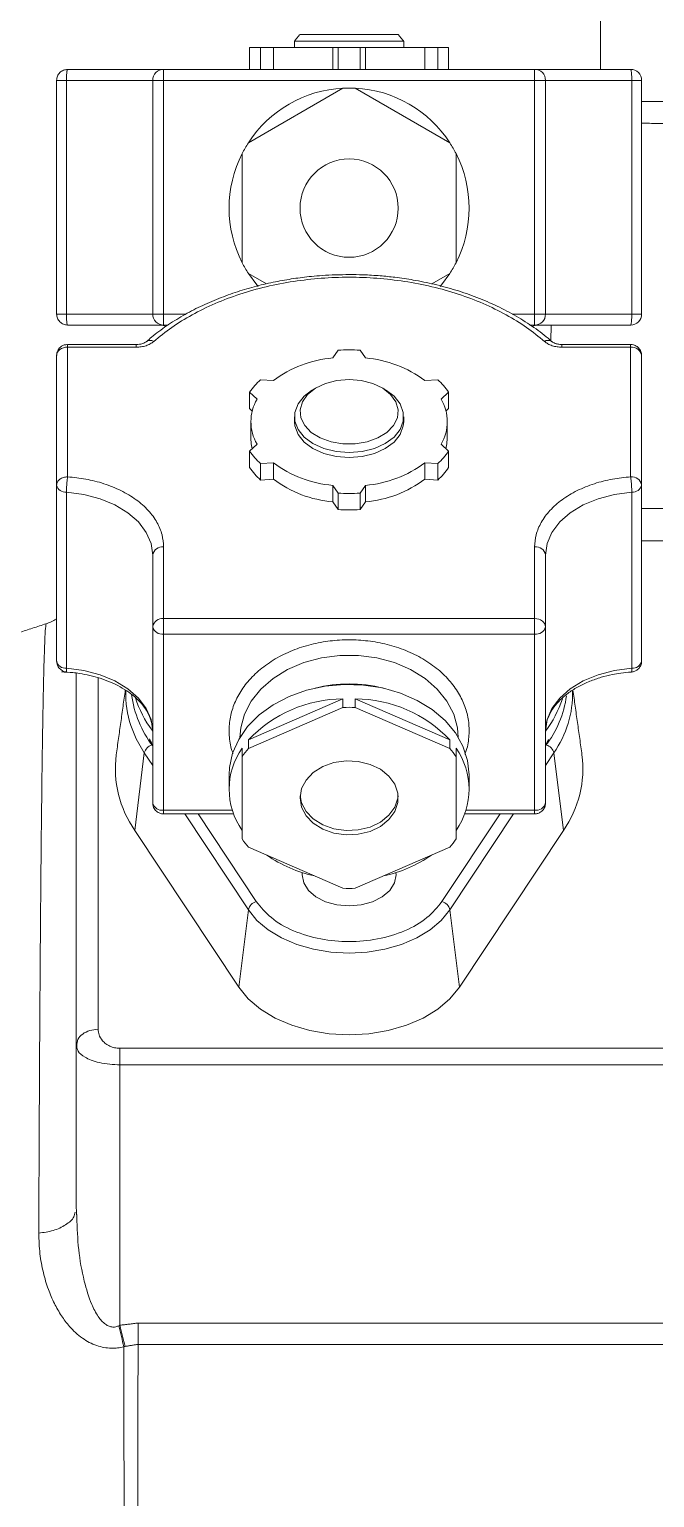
# Model space of a CAD drawing. Header units: inches. Extents: x 1104 to 1677, y 981 to 1342.
# Drawn here: x 1438.38 to 1441.25, y 1100.51 to 1107.23 of the extents above; entities that cross this region are included whole.
import ezdxf

# ---------------------------------------------------------------- set-up
doc = ezdxf.new("R2010")
doc.units = ezdxf.units.IN
doc.header["$MEASUREMENT"] = 0
doc.layers.get('0').update_dxf_attribs({"color": 1})

msp = doc.modelspace()

# ---------------------------------------------------------------- linework, layer by layer
at = {"linetype": 'Continuous', "lineweight": 15}
for p, q in [((1440.07315705, 1107.20935244), (1439.62315606, 1107.20935244)), ((1439.39231243, 1107.14935239), (1439.39231243, 1107.0493524)), ((1439.44231463, 1107.14935239), (1439.39231243, 1107.14935239)), ((1439.39231243, 1107.14935239), (1439.42636687, 1107.14935239)), ((1439.42636687, 1107.14935239), (1439.39815556, 1107.14935239)), ((1439.44231463, 1107.0493524), (1439.44231463, 1107.14935239)), ((1439.44231463, 1107.14935239), (1439.50145464, 1107.14935239)), ((1439.50145464, 1107.14935239), (1439.50145464, 1107.0493524)), ((1439.77306878, 1107.14935239), (1439.50145464, 1107.14935239)), ((1440.09815814, 1107.17935242), (1439.59815496, 1107.17935242)), ((1439.77306878, 1107.0493524), (1439.77306878, 1107.14935239)), ((1439.77306878, 1107.14935239), (1439.79815905, 1107.14935239)), ((1439.79815905, 1107.14935239), (1439.79815905, 1107.0493524)), ((1439.89815875, 1107.14935239), (1439.79815905, 1107.14935239)), ((1439.89815875, 1107.0493524), (1439.89815875, 1107.14935239)), ((1439.89815875, 1107.14935239), (1439.92324433, 1107.14935239)), ((1439.92324433, 1107.14935239), (1439.92324433, 1107.0493524)), ((1440.19485847, 1107.14935239), (1439.92324433, 1107.14935239)), ((1440.19485847, 1107.0493524), (1440.19485847, 1107.14935239)), ((1440.19485847, 1107.14935239), (1440.25399848, 1107.14935239)), ((1440.25399848, 1107.14935239), (1440.25399848, 1107.0493524)), ((1440.30400067, 1107.14935239), (1440.25399848, 1107.14935239)), ((1440.29815754, 1107.14935239), (1440.26995093, 1107.14935239)), ((1440.26995093, 1107.14935239), (1440.30400067, 1107.14935239)), ((1440.30400067, 1107.0493524), (1440.30400067, 1107.14935239)), ((1438.50815497, 1106.99935255), (1438.55305557, 1106.99935255)), ((1438.50815497, 1105.92935252), (1438.50815497, 1106.99935255)), ((1438.55305557, 1106.99935255), (1438.94815458, 1106.99935255)), ((1438.55305557, 1105.92935252), (1438.55305557, 1106.99935255)), ((1438.94815458, 1106.99935255), (1438.99815677, 1106.99935255)), ((1438.94815458, 1105.92935252), (1438.94815458, 1106.99935255)), ((1438.99815677, 1107.0347079), (1438.99815677, 1107.0493524)), ((1438.99815677, 1107.0493524), (1440.69815633, 1107.0493524)), ((1438.99815677, 1106.99935255), (1438.99815677, 1107.0347079)), ((1438.99815677, 1106.99935255), (1438.99815677, 1105.92935252)), ((1438.99815677, 1106.99935255), (1440.69815633, 1106.99935255)), ((1440.69815633, 1106.99935255), (1440.69815633, 1107.0493524)), ((1440.69815633, 1106.99935255), (1440.74815853, 1106.99935255)), ((1440.69815633, 1105.92935252), (1440.69815633, 1106.99935255)), ((1440.74815853, 1106.99935255), (1440.74815853, 1105.92935252)), ((1440.74815853, 1106.99935255), (1441.14325754, 1106.99935255)), ((1441.14325754, 1106.99935255), (1441.14325754, 1105.92935252)), ((1441.14325754, 1106.99935255), (1441.18815814, 1106.99935255)), ((1441.18815814, 1106.99935255), (1441.18815814, 1105.92935252)), ((1439.38669927, 1106.71361662), (1439.81971528, 1106.96361646)), ((1439.87659782, 1106.96361646), (1440.30961384, 1106.71361662)), ((1439.358258, 1106.16435249), (1439.358258, 1106.66435245)), ((1440.33805511, 1106.66435245), (1440.33805511, 1106.16435249)), ((1439.46903816, 1106.06755053), (1439.38669927, 1106.11508846)), ((1440.30961384, 1106.11508846), (1440.22769265, 1106.06779194)), ((1438.50815497, 1105.92935252), (1438.55305557, 1105.92935252)), ((1438.94815458, 1105.92935252), (1438.55305557, 1105.92935252)), ((1438.94815458, 1105.92935252), (1438.99815677, 1105.92935252)), ((1438.99815677, 1105.92935252), (1438.99815677, 1105.87935253)), ((1438.99815677, 1105.92935252), (1439.10061105, 1105.92935252)), ((1440.59528904, 1105.92935252), (1440.69815633, 1105.92935252)), ((1440.69815633, 1105.89399717), (1440.69815633, 1105.92935252)), ((1440.69815633, 1105.92935252), (1440.74815853, 1105.92935252)), ((1441.14325754, 1105.92935252), (1440.74815853, 1105.92935252)), ((1441.14325754, 1105.92935252), (1441.18815814, 1105.92935252)), ((1438.99815677, 1105.87935253), (1439.01864294, 1105.87935253)), ((1440.67687701, 1105.87935253), (1440.69815633, 1105.87935253)), ((1440.69815633, 1105.87935253), (1440.69815633, 1105.89399717)), ((1440.77388239, 1105.87935253), (1440.77200039, 1105.80749725)), ((1438.55815716, 1105.79007213), (1438.55815716, 1105.77774465)), ((1438.8728603, 1105.77774465), (1438.8728603, 1105.79007213)), ((1440.82345281, 1105.77774465), (1440.82345281, 1105.790067)), ((1441.13815594, 1105.79007213), (1441.13815594, 1105.77774465)), ((1438.50815497, 1105.74007214), (1438.50815497, 1105.14663442)), ((1438.55815716, 1105.77774465), (1438.55815716, 1105.18430876)), ((1438.8728603, 1105.77774465), (1438.55815716, 1105.77774465)), ((1439.77306878, 1105.72866043), (1439.79815905, 1105.76403602)), ((1439.92324433, 1105.72866043), (1439.89815875, 1105.76403602)), ((1441.13815594, 1105.77774465), (1440.82345281, 1105.77774465)), ((1441.13815594, 1105.18430686), (1441.13815594, 1105.77774465)), ((1441.18815814, 1105.14663442), (1441.18815814, 1105.74007214)), ((1439.50145464, 1105.62555224), (1439.44231463, 1105.62895413)), ((1440.25399848, 1105.62895413), (1440.19485847, 1105.62555224)), ((1439.39231243, 1105.57201241), (1439.42636687, 1105.54003864)), ((1439.39231243, 1105.49666754), (1439.39231243, 1105.57201241)), ((1440.26995093, 1105.54003864), (1440.30400067, 1105.57201241)), ((1440.30400067, 1105.57201241), (1440.30400067, 1105.49666754)), ((1439.39231243, 1105.49666754), (1439.40425213, 1105.48545925)), ((1440.29206097, 1105.48545925), (1440.30400067, 1105.49666754)), ((1439.42636687, 1105.33382241), (1439.39231243, 1105.30184871)), ((1440.30400067, 1105.30184871), (1440.26995093, 1105.33382241)), ((1439.39231243, 1105.30184871), (1439.39231243, 1105.22650384)), ((1439.44231463, 1105.24490692), (1439.50145464, 1105.24830881)), ((1439.44231463, 1105.16956204), (1439.44231463, 1105.24490692)), ((1439.50145464, 1105.24830881), (1439.50145464, 1105.17296401)), ((1440.19485847, 1105.24830881), (1440.25399848, 1105.24490692)), ((1440.19485847, 1105.17296401), (1440.19485847, 1105.24830881)), ((1440.25399848, 1105.24490692), (1440.25399848, 1105.16956204)), ((1440.30400067, 1105.22650384), (1440.30400067, 1105.30184871)), ((1438.50815497, 1104.34044435), (1438.50815497, 1105.14663442)), ((1438.55305557, 1104.30774061), (1438.55305557, 1105.11393062)), ((1439.44231463, 1105.16956204), (1439.50145464, 1105.17296401)), ((1439.77306878, 1105.1452007), (1439.79815905, 1105.10982503)), ((1439.77306878, 1105.06985582), (1439.77306878, 1105.1452007)), ((1439.79815905, 1105.10982503), (1439.79815905, 1105.03448019)), ((1439.89815875, 1105.10982503), (1439.92324433, 1105.1452007)), ((1439.89815875, 1105.03448019), (1439.89815875, 1105.10982503)), ((1439.92324433, 1105.1452007), (1439.92324433, 1105.06985582)), ((1440.19485847, 1105.17296401), (1440.25399848, 1105.16956204)), ((1441.14325754, 1105.11393062), (1441.14325754, 1104.30774061)), ((1441.18815814, 1105.14663442), (1441.18815814, 1104.34044435)), ((1439.77306878, 1105.06985582), (1439.79815905, 1105.03448019)), ((1439.89815875, 1105.03448019), (1439.92324433, 1105.06985582)), ((1441.18815814, 1105.03935251), (1441.3081559, 1105.03935251)), ((1438.99815677, 1104.86381023), (1438.99815677, 1104.53505684)), ((1440.69815633, 1104.53505684), (1440.69815633, 1104.86381023)), ((1441.3081559, 1104.89142171), (1441.18815814, 1104.89142171)), ((1438.94815458, 1104.8261378), (1438.94815458, 1104.49738441)), ((1440.74815853, 1104.49738441), (1440.74815853, 1104.8261378)), ((1438.99815677, 1104.50077647), (1438.99815677, 1104.53505684)), ((1438.99815677, 1104.53505684), (1440.69815633, 1104.53505684)), ((1440.69815633, 1104.46450907), (1440.69815633, 1104.53505684)), ((1438.94815458, 1103.69119437), (1438.94815458, 1104.49738441)), ((1438.99815677, 1104.46450907), (1438.99815677, 1104.50077647)), ((1438.99815677, 1104.46450907), (1440.69815633, 1104.46450907)), ((1438.99815677, 1104.46450907), (1438.99815677, 1103.65831905)), ((1440.69815633, 1103.65831905), (1440.69815633, 1104.46450907)), ((1440.74815853, 1104.49738441), (1440.74815853, 1103.69119437)), ((1438.59815798, 1102.57996895), (1438.59815798, 1104.28607193)), ((1438.69815768, 1104.26455036), (1438.69815768, 1102.65531383)), ((1439.38669927, 1103.97964393), (1439.81971528, 1104.1680061)), ((1439.38669927, 1103.94019355), (1439.81971528, 1104.1285557)), ((1439.81971528, 1104.1285557), (1439.81971528, 1104.1680061)), ((1439.87659782, 1104.1680061), (1439.87659782, 1104.1285557)), ((1439.87659782, 1104.1680061), (1440.30961384, 1103.97964393)), ((1439.87659782, 1104.1285557), (1440.30961384, 1103.94019355)), ((1439.38669927, 1103.97964393), (1439.38669927, 1103.94019355)), ((1440.30961384, 1103.94019355), (1440.30961384, 1103.97964393)), ((1438.90986211, 1103.92010316), (1438.86611136, 1103.56534622)), ((1438.94815458, 1103.86240904), (1438.90986211, 1103.92010316)), ((1439.358258, 1103.90307561), (1439.358258, 1103.942526)), ((1439.358258, 1103.5263513), (1439.358258, 1103.90307561)), ((1440.33805511, 1103.942526), (1440.33805511, 1103.90307561)), ((1440.33805511, 1103.90307561), (1440.33805511, 1103.5263513)), ((1440.78645099, 1103.92010316), (1440.74815853, 1103.86240904)), ((1440.78645099, 1103.92010316), (1440.83020174, 1103.56534622)), ((1438.99815677, 1103.65831905), (1439.31307111, 1103.65831905)), ((1438.99815677, 1103.65831905), (1438.99815677, 1103.64119438)), ((1439.38645053, 1103.20210578), (1439.0949932, 1103.64119438)), ((1439.15631089, 1103.64119438), (1439.42290792, 1103.23955594)), ((1440.27340519, 1103.23955594), (1440.54000221, 1103.64119438)), ((1440.60131991, 1103.64119438), (1440.30986258, 1103.20210578)), ((1440.383242, 1103.65831905), (1440.69815633, 1103.65831905)), ((1440.69815633, 1103.64130958), (1440.69815633, 1103.65831905)), ((1440.69815633, 1103.64119438), (1440.69815633, 1103.64130958)), ((1438.86611136, 1103.56534622), (1439.34269978, 1102.84734887)), ((1440.35361802, 1102.84734887), (1440.83020174, 1103.56534622)), ((1439.81971528, 1103.30087114), (1439.38669927, 1103.48923333)), ((1440.30961384, 1103.48923333), (1439.87659782, 1103.30087114)), ((1439.34269978, 1102.84734887), (1439.38645053, 1103.20210578)), ((1440.30986258, 1103.20210578), (1440.35361802, 1102.84734887)), ((1438.59815798, 1102.57996895), (1438.59815798, 1101.83541908)), ((1443.64815916, 1102.56804758), (1438.79815738, 1102.56804758))]:
    msp.add_line(p, q, dxfattribs=at)
at = {"linetype": 'Continuous', "lineweight": 15, "flags": 128}
for points in [[(1439.43120094, 1106.05567521), (1439.42512784, 1106.06285872), (1439.38669927, 1106.11508846)], [(1440.30961384, 1106.11508846), (1440.27118527, 1106.06285872), (1440.2648071, 1106.05532072)], [(1438.92012631, 1105.80416546), (1438.91956781, 1105.80367355), (1438.91946456, 1105.80357998)], [(1439.84815655, 1105.63007649), (1439.90410983, 1105.62542868), (1439.95655253, 1105.61177739), (1440.00218059, 1105.58998034), (1440.0381311, 1105.56140714), (1440.06214661, 1105.52785313), (1440.07271119, 1105.49142661), (1440.06917245, 1105.45441644), (1440.05174161, 1105.41914806), (1440.02152159, 1105.38783758), (1439.98040846, 1105.36245229), (1439.93098354, 1105.34458725), (1439.87635847, 1105.33536496), (1439.81995464, 1105.33536496), (1439.76532956, 1105.34458725), (1439.71590464, 1105.36245229), (1439.67479152, 1105.38783758), (1439.64457149, 1105.41914806), (1439.62714065, 1105.45441644), (1439.62360192, 1105.49142661), (1439.63417118, 1105.52785313), (1439.658182, 1105.56140714), (1439.69413252, 1105.58998034), (1439.73976058, 1105.61177739), (1439.79220328, 1105.62542868), (1439.84815655, 1105.63007649)], [(1440.01975692, 1105.57907191), (1440.05390052, 1105.55291062), (1440.08191001, 1105.51782278), (1440.09633246, 1105.47934743), (1440.09633246, 1105.43972061), (1440.08191001, 1105.40124525), (1440.05390052, 1105.36615742), (1440.01393725, 1105.33649626), (1439.96433868, 1105.31398568), (1439.90798647, 1105.29993378), (1439.84815655, 1105.29515734), (1439.78832663, 1105.29993378), (1439.73197443, 1105.31398568), (1439.68237585, 1105.33649626), (1439.64241258, 1105.36615742), (1439.61440309, 1105.40124525), (1439.59998065, 1105.43972061), (1439.59998065, 1105.47934743), (1439.61440309, 1105.51782278), (1439.64241258, 1105.55291062), (1439.67655619, 1105.57907191)], [(1440.09815814, 1105.43693053), (1440.09633246, 1105.41711711), (1440.08191001, 1105.37864176), (1440.05390052, 1105.34355392), (1440.01393725, 1105.31389284), (1439.96433868, 1105.29138219), (1439.90798647, 1105.27733036), (1439.84815655, 1105.27255385), (1439.78832663, 1105.27733036), (1439.73197443, 1105.29138219), (1439.68237585, 1105.31389284), (1439.64241258, 1105.34355392), (1439.61440309, 1105.37864176), (1439.59998065, 1105.41711711), (1439.59815496, 1105.43693053)], [(1439.40425213, 1105.313057), (1439.39993901, 1105.33529089), (1439.39815556, 1105.36158565)], [(1440.29815754, 1105.36158565), (1440.29637409, 1105.33529089), (1440.29206097, 1105.313057)], [(1438.55305557, 1105.11393062), (1438.63219833, 1105.10370632), (1438.70717816, 1105.08415455), (1438.77546537, 1105.05593225), (1438.83477434, 1105.01998797), (1438.88310103, 1104.97752945), (1438.91883566, 1104.92998356), (1438.94076266, 1104.878948), (1438.94815458, 1104.8261378)], [(1440.74815853, 1104.8261378), (1440.75555044, 1104.878948), (1440.77748214, 1104.92998356), (1440.81321207, 1104.97752945), (1440.86154346, 1105.01998797), (1440.92084773, 1105.05593225), (1440.98913495, 1105.08415455), (1441.06411477, 1105.10370632), (1441.14325754, 1105.11393062)], [(1438.94815458, 1104.01994772), (1438.94076266, 1104.07275793), (1438.91883566, 1104.12379351), (1438.88310103, 1104.17133941), (1438.83477434, 1104.21379791), (1438.77546537, 1104.24974224), (1438.70717816, 1104.27796448), (1438.63219833, 1104.29751628), (1438.55305557, 1104.30774061)], [(1440.34815504, 1103.99086626), (1440.34471956, 1104.03495334), (1440.32752339, 1104.09797624), (1440.29634124, 1104.15787472), (1440.25208362, 1104.21290161), (1440.19604587, 1104.26145177), (1440.12985655, 1104.30210899), (1440.055454, 1104.33368732), (1439.9750065, 1104.35526562), (1439.89085601, 1104.36621446), (1439.8054571, 1104.36621446), (1439.7213066, 1104.35526562), (1439.64085911, 1104.33368732), (1439.56645655, 1104.30210899), (1439.50026724, 1104.26145177), (1439.44422949, 1104.21290161), (1439.39997656, 1104.15787472), (1439.36878972, 1104.09797624), (1439.35159354, 1104.03495334), (1439.34815806, 1103.99086626)], [(1441.14325754, 1104.30774061), (1441.06411477, 1104.29751628), (1440.98913495, 1104.27796448), (1440.92084773, 1104.24974224), (1440.86154346, 1104.21379791), (1440.81321207, 1104.17133941), (1440.77748214, 1104.12379351), (1440.75555044, 1104.07275793), (1440.74815853, 1104.01994772)], [(1440.39815724, 1103.81991452), (1440.39103284, 1103.88638844), (1440.36985207, 1103.95114069), (1440.33515935, 1104.01249428), (1440.2878511, 1104.06886016), (1440.22915695, 1104.11877846), (1440.16059284, 1104.16095636), (1440.08393751, 1104.19430145), (1440.00117622, 1104.21795011), (1439.91445381, 1104.23128986), (1439.82600897, 1104.2339752), (1439.7381414, 1104.22593659), (1439.65312265, 1104.20738222), (1439.57315856, 1104.17879263), (1439.50031417, 1104.1409083), (1439.43647619, 1104.09471041), (1439.38330134, 1104.04139542), (1439.34216944, 1103.98234422), (1439.31413648, 1103.91908615), (1439.29993931, 1103.85325961), (1439.29815587, 1103.81991452)], [(1438.90986211, 1103.92010316), (1438.87276643, 1103.98488478), (1438.84811733, 1104.04528006)], [(1439.62315606, 1103.71471342), (1439.63022414, 1103.75687285), (1439.6509872, 1103.79638315), (1439.68414053, 1103.83076193), (1439.7275956, 1103.85784894), (1439.77863032, 1103.87594219), (1439.83402978, 1103.88390485), (1439.89031628, 1103.88123661), (1439.94395577, 1103.86810511), (1439.99157847, 1103.84533541), (1440.03018538, 1103.8143583), (1440.05735478, 1103.7771201), (1440.07138299, 1103.7359607), (1440.07138299, 1103.69346621), (1440.05735478, 1103.65230674), (1440.03018538, 1103.61506858), (1439.99157847, 1103.58409147), (1439.94395577, 1103.56132181), (1439.89031628, 1103.54819023), (1439.83402978, 1103.54552203), (1439.77863032, 1103.55348469), (1439.7275956, 1103.57157794), (1439.68414053, 1103.59866491), (1439.6509872, 1103.63304369), (1439.63022414, 1103.67255406), (1439.62315606, 1103.71471342)], [(1439.62353621, 1103.72457605), (1439.63022414, 1103.69227925), (1439.6509872, 1103.65276888), (1439.68414053, 1103.61839017), (1439.7275956, 1103.59130313), (1439.77863032, 1103.57320988), (1439.83402978, 1103.56524722), (1439.89031628, 1103.5679155), (1439.94395577, 1103.581047), (1439.99157847, 1103.60381666), (1440.03018538, 1103.63479377), (1440.05735478, 1103.67203201), (1440.07138299, 1103.71319141), (1440.07277689, 1103.72457605)], [(1440.06251269, 1103.37253458), (1440.06315567, 1103.36158494), (1440.05582946, 1103.32499724), (1440.03435301, 1103.29090298), (1440.00018594, 1103.2616255), (1439.95565611, 1103.23916017), (1439.90380476, 1103.22503787), (1439.84815655, 1103.22022103), (1439.79251304, 1103.22503787), (1439.74065699, 1103.23916017), (1439.69612716, 1103.2616255), (1439.66196009, 1103.29090298), (1439.64048364, 1103.32499724), (1439.63315744, 1103.36158494), (1439.63380042, 1103.37253458)], [(1440.30986258, 1103.20210578), (1440.2703264, 1103.15387236), (1440.21924005, 1103.11058449), (1440.15799745, 1103.07342662), (1440.0882741, 1103.04341545), (1440.01198015, 1103.02137244), (1439.93120413, 1103.00790053), (1439.84815655, 1103.00336858), (1439.76510898, 1103.00790053), (1439.68433295, 1103.02137244), (1439.60803901, 1103.04341545), (1439.53831565, 1103.07342662), (1439.47707305, 1103.11058449), (1439.42598671, 1103.15387236), (1439.38645053, 1103.20210578)], [(1439.34269978, 1102.84734887), (1439.3859812, 1102.79454494), (1439.44191101, 1102.74715499), (1439.50895919, 1102.70647614), (1439.58528599, 1102.67362113), (1439.66880758, 1102.64948932), (1439.75723835, 1102.63474084), (1439.84815655, 1102.62977945), (1439.93907476, 1102.63474084), (1440.02750552, 1102.64948932), (1440.11102712, 1102.67362113), (1440.18735391, 1102.70647614), (1440.2544021, 1102.74715499), (1440.31033191, 1102.79454494), (1440.35361802, 1102.84734887)]]:
    msp.add_lwpolyline(points, dxfattribs=at)
at = {"linetype": 'Continuous', "lineweight": 15}
msp.add_circle((1439.84815682, 1106.41435252), 0.225, dxfattribs=at)
for centre, radius, start, end in [((1438.99815682, 1106.99935252), 0.05, 90, 180), ((1440.69815682, 1106.99935252), 0.05, 45, 90), ((1440.69815682, 1106.99935252), 0.05, 0, 45), ((1441.13815682, 1106.99935252), 0.05, 0.001537821, 89.999062993), ((1439.84815682, 1106.41435252), 0.55, 92.964308211, 147.035691789), ((1439.84815682, 1106.41435252), 0.55, 87.035691789, 92.964308211), ((1439.84815682, 1106.41435252), 0.55, 32.964308211, 87.035691789), ((1439.84815682, 1106.41435252), 0.55, 152.964308211, 207.035691789), ((1439.84815682, 1106.41435252), 0.55, 147.035691789, 152.964308211), ((1439.84815682, 1106.41435252), 0.55, 27.035691789, 32.964308211), ((1439.84815682, 1106.41435252), 0.55, 332.964308211, 27.035691789), ((1439.84815682, 1106.41435252), 0.55, 207.035691789, 212.964308211), ((1439.84815682, 1106.41435252), 0.55, 327.035691789, 332.964308211), ((1438.99815682, 1105.92935252), 0.05, 180, 225), ((1440.69815682, 1105.92935252), 0.05, 270, 0), ((1441.13815682, 1105.92935252), 0.05, 270.000937007, 0), ((1438.99815682, 1105.92935252), 0.05, 225, 270), ((1438.98315682, 1105.82935252), 0.05, 60.017462039, 90), ((1440.71315682, 1105.82935252), 0.05, 90, 119.962131535), ((1438.93633392, 1105.77929965), 0.02968157, 56.30383787, 123.096421853), ((1440.75992402, 1105.77950715), 0.0294784, 55.637889692, 123.830712442), ((1438.54196304, 1105.73882847), 0.03383094, 124.496490339, 177.893257437), ((1438.55722179, 1105.71858457), 0.05916747, 89.094184855, 125.571850827), ((1439.81988882, 1105.1960184), 0.53469584, 95.023473748, 126.551326045), ((1439.8481589, 1105.00650621), 0.75917811, 86.223738015, 93.776261985), ((1439.87642429, 1105.1960184), 0.53469584, 53.448673955, 84.976526252), ((1441.14355924, 1105.73289651), 0.04517246, 9.140132511, 96.869874443), ((1439.66463736, 1105.38330096), 0.3313199, 132.14594357, 145.279423604), ((1440.03167574, 1105.38330096), 0.3313199, 34.720576396, 47.85405643), ((1439.6020375, 1105.43693053), 0.20369451, 149.589624299, 210.410375701), ((1440.09423978, 1105.43693053), 0.20372946, 329.595392157, 30.404607843), ((1439.66463453, 1105.49055736), 0.33131598, 214.720456928, 227.854102728), ((1439.81988859, 1105.67784244), 0.53469554, 233.448679772, 264.976547477), ((1439.87642451, 1105.67784244), 0.53469554, 275.023452523, 306.551320229), ((1440.03167857, 1105.49055736), 0.33131598, 312.145897272, 325.279543072), ((1439.66463453, 1105.41521248), 0.33131598, 214.720456928, 227.854102728), ((1440.03167857, 1105.41521248), 0.33131598, 312.145897272, 325.279543072), ((1441.14355902, 1105.13945841), 0.04517274, 9.140558079, 96.86955608), ((1438.54931029, 1105.15596354), 0.04219944, 192.772006984, 275.091809022), ((1439.81988835, 1105.60249661), 0.53469457, 233.448635317, 264.97656489), ((1439.8481589, 1105.86736611), 0.75918935, 266.223794003, 273.776205997), ((1439.87642476, 1105.60249661), 0.53469457, 275.02343511, 306.551364683), ((1441.14700282, 1105.15596354), 0.04219944, 264.908190978, 347.227993016), ((1439.8481589, 1105.79201563), 0.75918373, 266.223766009, 273.776233991), ((1438.9927534, 1104.81896217), 0.04517239, 83.130022639, 170.859863202), ((1440.7035597, 1104.81896217), 0.04517239, 9.140136798, 96.86997736), ((1438.99275337, 1104.49020882), 0.04517235, 83.129971691, 170.85990075), ((1440.69909406, 1104.47590413), 0.05916014, 54.425882908, 90.908216779), ((1440.71435048, 1104.49614071), 0.03383092, 2.106789243, 55.503529576), ((1438.99106125, 1104.50818047), 0.04424406, 194.123417875, 279.228510845), ((1440.70525186, 1104.50818047), 0.04424406, 260.771489155, 345.876582125), ((1438.54931018, 1104.34977338), 0.04219932, 192.771932321, 275.091975395), ((1441.14700293, 1104.34977338), 0.04219932, 264.908024605, 347.228067679), ((1439.8481567, 1103.58281438), 0.65336698, 76.216555989, 103.783471002), ((1439.27841069, 1104.19003279), 0.45398868, 178.125231839, 198.593183646), ((1439.34828896, 1104.25484243), 0.50160863, 187.717928463, 217.088751332), ((1439.36578073, 1104.3332723), 0.52193054, 197.896828674, 216.330326109), ((1440.35342924, 1104.25275276), 0.49603936, 322.727291388, 351.801380897), ((1440.42197613, 1104.18955009), 0.44993439, 342.684062287, 1.734334175), ((1439.82438668, 1103.56536719), 0.60265702, 90.444122999, 136.574003631), ((1439.84815655, 1103.39945709), 0.72965313, 87.766092298, 92.233907702), ((1439.87192643, 1103.56536719), 0.60265702, 43.425996369, 89.555877001), ((1440.32487308, 1104.33620548), 0.52825866, 323.252935172, 341.384513736), ((1440.35686191, 1104.20973421), 0.51810513, 326.01195951, 342.696369844), ((1439.27574382, 1103.8494086), 0.4984879, 172.813078877, 214.739633732), ((1438.95850771, 1103.90914374), 0.04986485, 106.052601996, 167.303745246), ((1439.62558097, 1103.75416384), 0.32701968, 144.830560775, 215.169439225), ((1439.69488112, 1103.67459668), 0.40683872, 139.244623209, 145.833767814), ((1440.00202675, 1103.67505241), 0.40609068, 34.160156684, 40.761452293), ((1440.07073213, 1103.75416384), 0.32701968, 324.830560775, 35.169439225), ((1440.73779993, 1103.90914034), 0.04987093, 12.698687501, 73.937263475), ((1440.42373337, 1103.84863281), 0.4954471, 325.12557713, 7.321710262), ((1438.99106121, 1103.70199039), 0.04424401, 194.123383111, 279.228574942), ((1440.7052519, 1103.70199039), 0.04424401, 260.771425058, 345.876616889), ((1439.6948702, 1103.75482161), 0.40682485, 214.166090324, 220.755464003), ((1440.00203764, 1103.7543659), 0.40607683, 319.238460269, 325.839985403), ((1439.81987773, 1103.9551267), 0.61180211, 235.225653038, 257.756407067), ((1439.87642035, 1103.95515485), 0.6118338, 282.244838342, 304.773999045), ((1439.84815655, 1104.03004213), 0.72972545, 267.766313793, 272.233686207), ((1439.43523436, 1103.19108572), 0.05001304, 104.2684003, 167.270776704), ((1440.26107875, 1103.19108572), 0.05001304, 12.729223296, 75.731599699)]:
    msp.add_arc(centre, radius, start, end, dxfattribs=at)
for points in [[(1441.00065695, 1108.23185253), (1441.00065695, 1107.0493524)], [(1439.62315606, 1107.20935244), (1439.59815496, 1107.17935242)], [(1440.09815814, 1107.17935242), (1440.07315705, 1107.20935244)], [(1439.59815496, 1107.17935242), (1439.59815496, 1107.14935239)], [(1440.09815814, 1107.14935239), (1440.09815814, 1107.17935242)], [(1438.8728603, 1105.79007213), (1438.55815716, 1105.79007213)], [(1441.13815594, 1105.79007213), (1440.82345281, 1105.79007213)], [(1439.69371482, 1105.58972155), (1439.67655619, 1105.57907191)], [(1440.01975692, 1105.57907191), (1440.00259829, 1105.58972155)], [(1439.59815496, 1105.45953402), (1439.59815496, 1105.43693053)], [(1440.09815814, 1105.43693053), (1440.09815814, 1105.45953402)], [(1439.39815556, 1105.43693053), (1439.39815556, 1105.36158565)], [(1440.29815754, 1105.36158565), (1440.29815754, 1105.43693053)], [(1438.45978603, 1104.5117818), (1438.21315891, 1104.43076934)], [(1438.82268445, 1104.20811294), (1438.7811724, 1103.91177281)], [(1440.91514071, 1103.91177281), (1440.87365212, 1104.20792362)], [(1438.93323934, 1103.98442899), (1438.9463195, 1103.95755333)], [(1440.7499936, 1103.95755333), (1440.76181128, 1103.98183456)], [(1439.29815587, 1103.81991452), (1439.29815587, 1103.75416381)], [(1440.39815724, 1103.75416381), (1440.39815724, 1103.81991452)], [(1438.99815677, 1103.64119438), (1439.31898933, 1103.64119438)], [(1440.37732377, 1103.64119438), (1440.69815633, 1103.64119438)], [(1438.60151837, 1102.59269756), (1438.59815798, 1102.57996895)], [(1438.60120392, 1102.57091151), (1438.59815798, 1102.57996895)], [(1438.59982879, 1102.59484928), (1438.60033097, 1102.57350308)], [(1438.79815738, 1102.4927027), (1438.79815738, 1101.30020252)], [(1443.64815916, 1102.4927027), (1438.79815738, 1102.4927027)], [(1438.59815798, 1101.83541908), (1438.60053278, 1101.79509062)], [(1438.79359551, 1101.29803159), (1438.79815738, 1101.30020252)], [(1438.79815738, 1101.30020252), (1438.88125188, 1101.31036112)], [(1438.88125188, 1101.31036112), (1443.64815916, 1101.31036816)], [(1438.88125188, 1101.21279812), (1438.82189129, 1101.20349897)], [(1443.64815916, 1101.21280604), (1438.88125188, 1101.21280164)], [(1438.82189129, 1101.20349897), (1438.81537232, 1101.20152633)]]:
    msp.add_open_spline(points, degree=1, dxfattribs=at)
for points, knots in [([(1438.50815497, 1106.99935255), (1438.50890643, 1107.00590456), (1438.51040941, 1107.01900909), (1438.52197541, 1107.03553411), (1438.5385014, 1107.04709819), (1438.55160509, 1107.04860098), (1438.55815716, 1107.0493524)], [0, 0, 0, 0, 0.2499981187, 0.5000152165, 0.7499989281, 1, 1, 1, 1]), ([(1438.55305557, 1106.99935255), (1438.55312596, 1107.00597358), (1438.55326673, 1107.01921515), (1438.55412094, 1107.02954378), (1438.55454803, 1107.0347079)], [0, 0, 0, 0, 0.5000181106, 1, 1, 1, 1]), ([(1438.55454803, 1107.0347079), (1438.55479809, 1107.03689241), (1438.55529821, 1107.04126146), (1438.55619369, 1107.04580539), (1438.55715555, 1107.04879902), (1438.55782329, 1107.04916794), (1438.55815716, 1107.0493524)], [0, 0, 0, 0, 0.2500002456, 0.5000040641, 0.7500044922, 1, 1, 1, 1]), ([(1438.55815716, 1107.0493524), (1438.58606586, 1107.0493524), (1438.64333829, 1107.0493524), (1438.72635314, 1107.0493524), (1438.8049033, 1107.0493524), (1438.87410752, 1107.0493524), (1438.93007683, 1107.0493524), (1438.96977645, 1107.0493524), (1438.99384265, 1107.0493524), (1438.99674329, 1107.0493524), (1438.99815677, 1107.0493524)], [0, 0, 0, 0, 0.1175889393, 0.2413084778, 0.3694789505, 0.5000006088, 0.6305194494, 0.7586918235, 0.8824108037, 1, 1, 1, 1]), ([(1440.69815633, 1107.0493524), (1440.69956982, 1107.0493524), (1440.70247046, 1107.0493524), (1440.72653659, 1107.0493524), (1440.7662363, 1107.0493524), (1440.82220552, 1107.0493524), (1440.89140984, 1107.0493524), (1440.96996007, 1107.0493524), (1441.0529748, 1107.0493524), (1441.11024724, 1107.0493524), (1441.13815594, 1107.0493524)], [0, 0, 0, 0, 0.1175894283, 0.2413086525, 0.3694809117, 0.4999996819, 0.6305210468, 0.7586913452, 0.8824109817, 1, 1, 1, 1]), ([(1441.14176508, 1107.0347079), (1441.14123747, 1107.0389068), (1441.14018226, 1107.04730463), (1441.13883138, 1107.04866981), (1441.13815594, 1107.0493524)], [0, 0, 0, 0, 0.4999976738, 1, 1, 1, 1]), ([(1441.14325754, 1106.99935255), (1441.14318948, 1107.00597339), (1441.14305338, 1107.01921514), (1441.14219451, 1107.02954363), (1441.14176508, 1107.0347079)], [0, 0, 0, 0, 0.4999970785, 1, 1, 1, 1]), ([(1441.18815814, 1106.90185261), (1441.20189861, 1106.90185261), (1441.23489945, 1106.90185261), (1441.27543567, 1106.90185261), (1441.30219816, 1106.90185261), (1441.3081559, 1106.90185261)], [0, 0, 0, 0, 0.3567441404, 0.8568014485, 1, 1, 1, 1]), ([(1441.3081559, 1106.80224949), (1441.30536927, 1106.80226178), (1441.2889342, 1106.80233427), (1441.26100636, 1106.80245563), (1441.22665472, 1106.80260288), (1441.20236138, 1106.80270641), (1441.19076039, 1106.80275764), (1441.18815814, 1106.80276913)], [0, 0, 0, 0, 0.067611058, 0.3987591814, 0.6860864586, 0.9295850831, 1, 1, 1, 1]), ([(1439.84815655, 1106.11032082), (1439.80693109, 1106.10952811), (1439.74902704, 1106.10841469), (1439.6642218, 1106.10100471), (1439.59254927, 1106.09216545), (1439.50860875, 1106.07748921), (1439.42265624, 1106.05773175), (1439.33559353, 1106.03235088), (1439.24948776, 1106.00136516), (1439.16586428, 1105.96481121), (1439.08581864, 1105.92293694), (1439.01103864, 1105.87561949), (1438.95564286, 1105.83561872), (1438.92793062, 1105.8101289), (1438.92072236, 1105.80349872)], [0, 0, 0, 0, 0.1154838673, 0.1622051959, 0.2395858278, 0.3196266355, 0.4051678588, 0.4940695745, 0.5854809688, 0.6787458164, 0.7734277117, 0.8692355843, 0.9659867566, 1, 1, 1, 1]), ([(1440.74351218, 1105.80399445), (1440.71677704, 1105.82585891), (1440.66330924, 1105.86958579), (1440.56843455, 1105.92748981), (1440.46392737, 1105.97881105), (1440.34968893, 1106.02189711), (1440.22867875, 1106.05602644), (1440.10349638, 1106.08027466), (1439.97609113, 1106.09481856), (1439.84816439, 1106.09958042), (1439.72022993, 1106.09481892), (1439.5928308, 1106.08027691), (1439.46764068, 1106.05602801), (1439.34663651, 1106.02190137), (1439.23239259, 1105.97881291), (1439.12788671, 1105.92749399), (1439.03300353, 1105.86958889), (1438.97953722, 1105.82586108), (1438.95280092, 1105.8039946)], [0, 0, 0, 0, 0.061654291, 0.1233028517, 0.186645695, 0.2500007885, 0.3133439211, 0.3766971735, 0.4383424502, 0.4999999935, 0.5616461728, 0.6233027997, 0.6866464266, 0.7499991927, 0.8133437392, 0.8766970622, 0.9383412805, 1, 1, 1, 1]), ([(1440.77600375, 1105.80370743), (1440.77349109, 1105.80610899), (1440.74935439, 1105.82917844), (1440.69556524, 1105.86845936), (1440.61510361, 1105.92060552), (1440.52734905, 1105.96652398), (1440.43458949, 1106.00641188), (1440.33809476, 1106.03974341), (1440.24058659, 1106.06615968), (1440.14714343, 1106.08524794), (1440.06417962, 1106.09748817), (1439.98719347, 1106.10527525), (1439.91709019, 1106.10958512), (1439.86945226, 1106.11009354), (1439.84815655, 1106.11032082)], [0, 0, 0, 0, 0.0121548158, 0.1167595988, 0.221027805, 0.3247771539, 0.4277240008, 0.5293707847, 0.6285807282, 0.7221558644, 0.8028948855, 0.8664865926, 0.9403151541, 1, 1, 1, 1]), ([(1438.52280269, 1105.89399717), (1438.5186026, 1105.89916134), (1438.51020273, 1105.90948927), (1438.50883754, 1105.92273161), (1438.50815497, 1105.92935252)], [0, 0, 0, 0, 0.5000189786, 1, 1, 1, 1]), ([(1438.55305557, 1105.92935252), (1438.55313314, 1105.92280047), (1438.5532883, 1105.90969638), (1438.55446189, 1105.89316842), (1438.55615236, 1105.88160643), (1438.5574889, 1105.88010383), (1438.55815716, 1105.87935253)], [0, 0, 0, 0, 0.2499998353, 0.4999987315, 0.7500011479, 1, 1, 1, 1]), ([(1441.14176508, 1105.89399717), (1441.14219451, 1105.89916145), (1441.14305338, 1105.90948993), (1441.14318948, 1105.92273169), (1441.14325754, 1105.92935252)], [0, 0, 0, 0, 0.5000029215, 1, 1, 1, 1]), ([(1438.55815716, 1105.87935253), (1438.5515362, 1105.88003504), (1438.5382947, 1105.88140002), (1438.52796658, 1105.88979821), (1438.52280269, 1105.89399717)], [0, 0, 0, 0, 0.5000163165, 1, 1, 1, 1]), ([(1438.55815716, 1105.87935253), (1438.58606586, 1105.87935253), (1438.64333829, 1105.87935253), (1438.72635314, 1105.87935253), (1438.8049033, 1105.87935253), (1438.87410752, 1105.87935253), (1438.93007683, 1105.87935253), (1438.96977645, 1105.87935253), (1438.99384265, 1105.87935253), (1438.99674329, 1105.87935253), (1438.99815677, 1105.87935253)], [0, 0, 0, 0, 0.1175889393, 0.2413084778, 0.3694789505, 0.5000006088, 0.6305194494, 0.7586918235, 0.8824108037, 1, 1, 1, 1]), ([(1440.69815633, 1105.87935253), (1440.69956982, 1105.87935253), (1440.70247046, 1105.87935253), (1440.72653659, 1105.87935253), (1440.7662363, 1105.87935253), (1440.82220552, 1105.87935253), (1440.89140984, 1105.87935253), (1440.96996007, 1105.87935253), (1441.0529748, 1105.87935253), (1441.11024724, 1105.87935253), (1441.13815594, 1105.87935253)], [0, 0, 0, 0, 0.1175894283, 0.2413086525, 0.3694809117, 0.4999996819, 0.6305210468, 0.7586913452, 0.8824109817, 1, 1, 1, 1]), ([(1441.13815594, 1105.87935253), (1441.13883138, 1105.88003511), (1441.14018226, 1105.88140028), (1441.14123747, 1105.88979822), (1441.14176508, 1105.89399717)], [0, 0, 0, 0, 0.500001282, 1, 1, 1, 1]), ([(1438.55814308, 1105.78910092), (1438.55524438, 1105.78934418), (1438.54787871, 1105.78996231), (1438.53671056, 1105.78567958), (1438.52594699, 1105.7791542), (1438.52067422, 1105.77301529), (1438.51822205, 1105.77016031)], [0, 0, 0, 0, 0.1875840761, 0.4766550891, 0.7566114502, 1, 1, 1, 1]), ([(1438.95280092, 1105.8039946), (1438.94782319, 1105.80018836), (1438.93773053, 1105.792471), (1438.9178968, 1105.78419879), (1438.89592353, 1105.77874371), (1438.88047861, 1105.77807466), (1438.8728603, 1105.77774465)], [0, 0, 0, 0, 0.2466133431, 0.500023357, 0.753382921, 1, 1, 1, 1]), ([(1438.91926744, 1105.80378369), (1438.91831162, 1105.80287617), (1438.91605205, 1105.80073077), (1438.9081721, 1105.79659297), (1438.89839859, 1105.79323454), (1438.88676608, 1105.7906557), (1438.87783956, 1105.79028109), (1438.8728603, 1105.79007213)], [0, 0, 0, 0, 0.1655445694, 0.3913502959, 0.5675051142, 0.7587523584, 1, 1, 1, 1]), ([(1440.82345281, 1105.77774465), (1440.8158345, 1105.77807474), (1440.80038962, 1105.77874394), (1440.77841627, 1105.78419873), (1440.75858263, 1105.79247102), (1440.74848993, 1105.80018828), (1440.74351218, 1105.80399445)], [0, 0, 0, 0, 0.2466175482, 0.4999769857, 0.7533874296, 1, 1, 1, 1]), ([(1440.82345281, 1105.79007213), (1440.81691717, 1105.79042407), (1440.80777221, 1105.79091651), (1440.79595886, 1105.79384478), (1440.78751368, 1105.79689239), (1440.78028886, 1105.80080756), (1440.7777623, 1105.80294876), (1440.77661857, 1105.80391804)], [0, 0, 0, 0, 0.3167785889, 0.4432514818, 0.6413148366, 0.8376296421, 1, 1, 1, 1]), ([(1441.18726642, 1105.74037603), (1441.18744411, 1105.7432728), (1441.18800899, 1105.75248156), (1441.18131633, 1105.76726202), (1441.1684545, 1105.78136525), (1441.15279987, 1105.7889875), (1441.14230119, 1105.78976511), (1441.13815594, 1105.79007213)], [0, 0, 0, 0, 0.1111211291, 0.3532515739, 0.5957267817, 0.8403788964, 1, 1, 1, 1]), ([(1438.51822205, 1105.77016031), (1438.51495024, 1105.76443986), (1438.51010611, 1105.75597038), (1438.50789783, 1105.7452376), (1438.50840746, 1105.74115252), (1438.50852573, 1105.74020443)], [0, 0, 0, 0, 0.6150804522, 0.9106652887, 1, 1, 1, 1]), ([(1438.50815497, 1105.14663442), (1438.50890643, 1105.15157117), (1438.51040943, 1105.16144508), (1438.52197539, 1105.17389633), (1438.5385014, 1105.18260982), (1438.55160509, 1105.18374244), (1438.55815716, 1105.18430876)], [0, 0, 0, 0, 0.2499976786, 0.5000153529, 0.7499990563, 1, 1, 1, 1]), ([(1438.55454803, 1105.15014778), (1438.55479808, 1105.15339338), (1438.55529819, 1105.15988452), (1438.5561937, 1105.16905008), (1438.55715556, 1105.17746703), (1438.55782329, 1105.1820282), (1438.55815716, 1105.18430876)], [0, 0, 0, 0, 0.2500030189, 0.5000014745, 0.7500025496, 1, 1, 1, 1]), ([(1438.55815716, 1105.18430876), (1438.58606587, 1105.18149158), (1438.64333836, 1105.17571032), (1438.72635302, 1105.15420575), (1438.80490337, 1105.12266745), (1438.87410754, 1105.08100695), (1438.93007676, 1105.03149077), (1438.96977651, 1104.97689488), (1438.99384262, 1104.92040257), (1438.99674328, 1104.88235214), (1438.99815677, 1104.86381023)], [0, 0, 0, 0, 0.1175889419, 0.2413086187, 0.3694789614, 0.5000006413, 0.6305195988, 0.7586918364, 0.8824109722, 1, 1, 1, 1]), ([(1440.69815633, 1104.86381023), (1440.69956982, 1104.88235214), (1440.70247048, 1104.92040257), (1440.72653657, 1104.97689477), (1440.76623632, 1105.03149054), (1440.82220553, 1105.0810065), (1440.89140979, 1105.12266676), (1440.96996009, 1105.15420465), (1441.05297478, 1105.17570889), (1441.11024724, 1105.18148982), (1441.13815594, 1105.18430686)], [0, 0, 0, 0, 0.1175892674, 0.2413085905, 0.3694808298, 0.4999996446, 0.630521098, 0.7586913653, 0.8824110092, 1, 1, 1, 1]), ([(1441.14176508, 1105.15014785), (1441.14123747, 1105.15668935), (1441.14018228, 1105.16977229), (1441.13883139, 1105.17946202), (1441.13815594, 1105.18430686)], [0, 0, 0, 0, 0.5000025793, 1, 1, 1, 1]), ([(1438.55305557, 1105.11393062), (1438.55312596, 1105.11936578), (1438.55326673, 1105.13023559), (1438.55412094, 1105.14351058), (1438.55454803, 1105.15014778)], [0, 0, 0, 0, 0.5000225457, 1, 1, 1, 1]), ([(1441.14325754, 1105.11393062), (1441.14318948, 1105.11936558), (1441.14305338, 1105.13023554), (1441.14219451, 1105.14351039), (1441.14176508, 1105.15014785)], [0, 0, 0, 0, 0.499997205, 1, 1, 1, 1]), ([(1438.42625255, 1101.72171618), (1438.42676589, 1101.85324081), (1438.42779274, 1102.11633715), (1438.42963922, 1102.48219234), (1438.43172151, 1102.82426576), (1438.43402066, 1103.13877581), (1438.43651255, 1103.42447421), (1438.43919852, 1103.67969818), (1438.44204177, 1103.90302229), (1438.44501954, 1104.09325401), (1438.44811858, 1104.2492581), (1438.45130198, 1104.37052677), (1438.45456175, 1104.45506113), (1438.45765687, 1104.50425187), (1438.45966487, 1104.50776702), (1438.46056981, 1104.50935116)], [0, 0, 0, 0, 0.0779945039, 0.1560169341, 0.234024105, 0.3120225696, 0.3900226405, 0.4680218506, 0.5460183855, 0.6240140401, 0.7020100661, 0.7800070887, 0.8580062976, 0.9360087562, 1, 1, 1, 1]), ([(1438.50815497, 1104.53543121), (1438.50730663, 1104.53470503), (1438.4932364, 1104.52266071), (1438.47563324, 1104.51693729), (1438.45909143, 1104.51155896)], [0, 0, 0, 0, 0.0602926136, 1, 1, 1, 1]), ([(1439.31735138, 1103.91710364), (1439.31643346, 1103.91907345), (1439.30525512, 1103.94306156), (1439.2982561, 1103.99153541), (1439.29756012, 1104.05930326), (1439.31250232, 1104.12490943), (1439.34052905, 1104.18787812), (1439.3826979, 1104.24808164), (1439.43906627, 1104.30372596), (1439.50814017, 1104.35204923), (1439.58714389, 1104.39078318), (1439.6724856, 1104.41846095), (1439.76023264, 1104.43462617), (1439.84815655, 1104.43985816), (1439.93608046, 1104.43462617), (1440.02382751, 1104.41846095), (1440.10916921, 1104.39078318), (1440.18817294, 1104.35204922), (1440.2572468, 1104.30372598), (1440.31361532, 1104.24808156), (1440.35578364, 1104.1878784), (1440.38381235, 1104.12490825), (1440.39874744, 1104.05930669), (1440.39810856, 1103.99152349), (1440.39081911, 1103.94233723), (1440.37924827, 1103.91765788), (1440.37799491, 1103.91498459)], [0, 0, 0, 0, 0.0041234606, 0.0502150669, 0.0950099986, 0.1379904939, 0.1809712688, 0.2257669498, 0.2718574335, 0.3186267969, 0.3653942332, 0.4114870214, 0.4562817204, 0.499261948, 0.5422421756, 0.5870368746, 0.6331296628, 0.6798970991, 0.7266664624, 0.7727569462, 0.8175526272, 0.8605334021, 0.9035142838, 0.9483092022, 0.9944008085, 1, 1, 1, 1]), ([(1438.50858675, 1104.34033273), (1438.50855161, 1104.33767257), (1438.50845948, 1104.33069822), (1438.51181327, 1104.32025164), (1438.51618772, 1104.31349734), (1438.51822205, 1104.31035627)], [0, 0, 0, 0, 0.2480393492, 0.6503030347, 1, 1, 1, 1]), ([(1438.51822205, 1104.31035627), (1438.5227969, 1104.30554697), (1438.52957035, 1104.29842638), (1438.54265836, 1104.2923105), (1438.55029623, 1104.29139487), (1438.55478269, 1104.29085704)], [0, 0, 0, 0, 0.461944049, 0.6839475356, 1, 1, 1, 1]), ([(1438.55305557, 1104.30774061), (1438.55314145, 1104.30344972), (1438.55331322, 1104.29486801), (1438.55404747, 1104.28982689), (1438.55465692, 1104.29083361), (1438.55471229, 1104.29092508)], [0, 0, 0, 0, 0.4762074403, 0.9524092666, 1, 1, 1, 1]), ([(1441.14176508, 1104.2906809), (1441.14219451, 1104.29182551), (1441.14305338, 1104.29411473), (1441.14318948, 1104.30319866), (1441.14325754, 1104.30774061)], [0, 0, 0, 0, 0.5000016847, 1, 1, 1, 1]), ([(1441.14177446, 1104.29057522), (1441.14691908, 1104.29142237), (1441.1571606, 1104.29310881), (1441.17159803, 1104.30198121), (1441.18270311, 1104.31574059), (1441.18844872, 1104.32990452), (1441.18758621, 1104.3382051), (1441.18737436, 1104.34024389)], [0, 0, 0, 0, 0.2088118139, 0.41568757614, 0.66510766533, 0.91774366298, 1, 1, 1, 1]), ([(1438.53006319, 1104.29094537), (1438.54765009, 1104.29038517), (1438.57537389, 1104.28950209), (1438.61881082, 1104.28351061), (1438.66094027, 1104.27549961), (1438.70865779, 1104.26233598), (1438.75527836, 1104.24508787), (1438.79959415, 1104.22362319), (1438.83991489, 1104.19839799), (1438.8750824, 1104.1699067), (1438.90418896, 1104.13866344), (1438.92685687, 1104.10503435), (1438.94169471, 1104.06900737), (1438.94883501, 1104.04044561), (1438.9473704, 1104.02377877), (1438.94703288, 1104.01993797)], [0, 0, 0, 0, 0.0768169253, 0.1210933724, 0.1940321313, 0.2689464965, 0.3484102507, 0.4303344208, 0.514027137, 0.5991829171, 0.6859619737, 0.775222405, 0.8687674255, 0.9697580456, 1, 1, 1, 1]), ([(1440.74966976, 1104.02622784), (1440.74982624, 1104.03464372), (1440.75023197, 1104.05646526), (1440.76256351, 1104.09108226), (1440.78451949, 1104.12923349), (1440.81544219, 1104.16473035), (1440.85405238, 1104.19702511), (1440.89937367, 1104.22532974), (1440.9494286, 1104.24877514), (1441.00137819, 1104.26667343), (1441.04971517, 1104.27864534), (1441.09540069, 1104.2861315), (1441.12472088, 1104.2899168), (1441.14080125, 1104.2904606), (1441.14151633, 1104.29048478)], [0, 0, 0, 0, 0.069959132, 0.1813970733, 0.2872042155, 0.3897755438, 0.4905257199, 0.5897784624, 0.686746045, 0.778755663, 0.8627090688, 0.9256839524, 0.9966952273, 1, 1, 1, 1]), ([(1438.94858636, 1103.69108525), (1438.94855116, 1103.68842424), (1438.94845889, 1103.68144904), (1438.95181287, 1103.67100163), (1438.95618733, 1103.66424734), (1438.95822166, 1103.66110627)], [0, 0, 0, 0, 0.2480992549, 0.6503305119, 1, 1, 1, 1]), ([(1438.95822166, 1103.66110627), (1438.96279686, 1103.65622663), (1438.96957085, 1103.64900189), (1438.9833328, 1103.64312108), (1438.99219877, 1103.64042867), (1438.99777994, 1103.64132795), (1438.99819432, 1103.64139472)], [0, 0, 0, 0, 0.4272507608, 0.6325815867, 0.9727207897, 1, 1, 1, 1]), ([(1440.69815633, 1103.64119438), (1440.7033886, 1103.64167355), (1440.71373513, 1103.64262108), (1440.72874014, 1103.65044997), (1440.74088609, 1103.66333307), (1440.74785521, 1103.6782111), (1440.74741281, 1103.68776998), (1440.74726211, 1103.69102615)], [0, 0, 0, 0, 0.2006487013, 0.3967725957, 0.6345353135, 0.8755068273, 1, 1, 1, 1]), ([(1439.42290792, 1103.23955594), (1439.44377364, 1103.21407966), (1439.48641277, 1103.16201886), (1439.59071763, 1103.10271139), (1439.71456917, 1103.06488737), (1439.84815655, 1103.05241427), (1439.98174394, 1103.06488737), (1440.10559548, 1103.10271139), (1440.20990034, 1103.16201886), (1440.25253946, 1103.21407966), (1440.27340519, 1103.23955594)], [0, 0, 0, 0, 0.1223384023, 0.2499985733, 0.3776627579, 0.5, 0.6223372421, 0.7500014267, 0.8776615977, 1, 1, 1, 1]), ([(1438.69815768, 1102.65531383), (1438.68503258, 1102.65418652), (1438.65878199, 1102.65193188), (1438.62604493, 1102.63442942), (1438.60528947, 1102.61344979), (1438.60251331, 1102.59817268), (1438.60151837, 1102.59269756)], [0, 0, 0, 0, 0.2810174352, 0.5620434356, 0.8430420373, 1, 1, 1, 1]), ([(1438.79815738, 1102.56804758), (1438.78992501, 1102.5685476), (1438.77323236, 1102.56956148), (1438.75104888, 1102.57766196), (1438.73211003, 1102.58877155), (1438.71401939, 1102.60601424), (1438.70069391, 1102.62868826), (1438.69896101, 1102.64688037), (1438.69815768, 1102.65531383)], [0, 0, 0, 0, 0.13412489775, 0.27196315794, 0.40612846543, 0.5475697992, 0.79026328021, 1, 1, 1, 1]), ([(1438.79815738, 1102.4927027), (1438.78229743, 1102.49319981), (1438.74957775, 1102.49422535), (1438.70431422, 1102.50212692), (1438.66612779, 1102.51331825), (1438.63045179, 1102.53054546), (1438.60587767, 1102.55009752), (1438.60241524, 1102.56551705), (1438.60120392, 1102.57091151)], [0, 0, 0, 0, 0.1556984521, 0.321211894, 0.4772400661, 0.6206804887, 0.8672967559, 1, 1, 1, 1]), ([(1438.79815738, 1102.56804758), (1438.79815738, 1102.56304104), (1438.79815738, 1102.55302797), (1438.79815738, 1102.53435875), (1438.79815738, 1102.51404494), (1438.79815738, 1102.49981677), (1438.79815738, 1102.4927027)], [0, 0, 0, 0, 0.2500001138, 0.4999998964, 0.7500004994, 1, 1, 1, 1]), ([(1438.42625255, 1101.72171618), (1438.4487944, 1101.72489407), (1438.49539891, 1101.73146423), (1438.55185934, 1101.75865592), (1438.58685638, 1101.78944698), (1438.59136255, 1101.81082659), (1438.5929062, 1101.81815046)], [0, 0, 0, 0, 0.27092242803, 0.56012303159, 0.84931420359, 1, 1, 1, 1]), ([(1438.60053278, 1101.79509062), (1438.60225551, 1101.74538044), (1438.60566087, 1101.64711759), (1438.62974415, 1101.51305101), (1438.66060529, 1101.40986415), (1438.694142, 1101.34306148), (1438.7227532, 1101.30902315), (1438.74763168, 1101.29507033), (1438.76421204, 1101.29146997), (1438.77985508, 1101.29261487), (1438.78893744, 1101.29619529), (1438.79359551, 1101.29803159)], [0, 0, 0, 0, 0.2572161468, 0.5084430129, 0.7010161449, 0.8097145364, 0.8921940218, 0.9239239726, 0.9524888891, 0.9756329669, 1, 1, 1, 1]), ([(1438.81540987, 1101.20139286), (1438.80598726, 1101.19956889), (1438.7872935, 1101.19595028), (1438.74520413, 1101.19436714), (1438.6874645, 1101.20490523), (1438.62135806, 1101.24065121), (1438.5692521, 1101.28963983), (1438.52810592, 1101.3443328), (1438.49574085, 1101.4012191), (1438.46758055, 1101.4675214), (1438.44502189, 1101.5436708), (1438.429172, 1101.62968607), (1438.42728757, 1101.69011009), (1438.42630887, 1101.72149208)], [0, 0, 0, 0, 0.0341446957, 0.067740515, 0.1505915834, 0.2453191838, 0.3521375194, 0.4341600655, 0.5250271338, 0.624057716, 0.737647175, 0.8637436771, 1, 1, 1, 1]), ([(1438.79359551, 1101.29803159), (1438.79749264, 1101.28111608), (1438.80528759, 1101.24728208), (1438.81201055, 1101.21677914), (1438.81537232, 1101.20152633)], [0, 0, 0, 0, 0.4999558732, 1, 1, 1, 1]), ([(1438.82189129, 1101.20349897), (1438.81814331, 1101.21877168), (1438.81064733, 1101.24931717), (1438.8023207, 1101.28324071), (1438.79815738, 1101.30020252)], [0, 0, 0, 0, 0.4999987814, 1, 1, 1, 1]), ([(1438.88125188, 1101.21280164), (1438.88125188, 1101.22824779), (1438.88125188, 1101.25914012), (1438.88125188, 1101.29328745), (1438.88125188, 1101.31036112)], [0, 0, 0, 0, 0.4999995356, 1, 1, 1, 1]), ([(1438.88125188, 1101.21280164), (1438.88077132, 1101.04487764), (1438.87981067, 1100.70919844), (1438.87896604, 1100.17967), (1438.87854702, 1099.63628366), (1438.87861645, 1099.08085252), (1438.87912242, 1098.51797719), (1438.87984758, 1098.14017646), (1438.88020997, 1097.95137129)], [0, 0, 0, 0, 0.1670861764, 0.3340044014, 0.5007548606, 0.6673374172, 0.8337525189, 1, 1, 1, 1]), ([(1438.81537232, 1101.20152633), (1438.8158368, 1101.03456687), (1438.81676578, 1100.70064353), (1438.8175988, 1100.17372115), (1438.81799823, 1099.63251992), (1438.81793292, 1099.07875422), (1438.81742858, 1098.51701913), (1438.81671477, 1098.13980353), (1438.81635791, 1097.95122051)], [0, 0, 0, 0, 0.1666620338, 0.3333284905, 0.4999899652, 0.6666536302, 0.8333487133, 1, 1, 1, 1])]:
    msp.add_open_spline(points, degree=3, knots=knots, dxfattribs=at)

doc.saveas('drawing.dxf')
